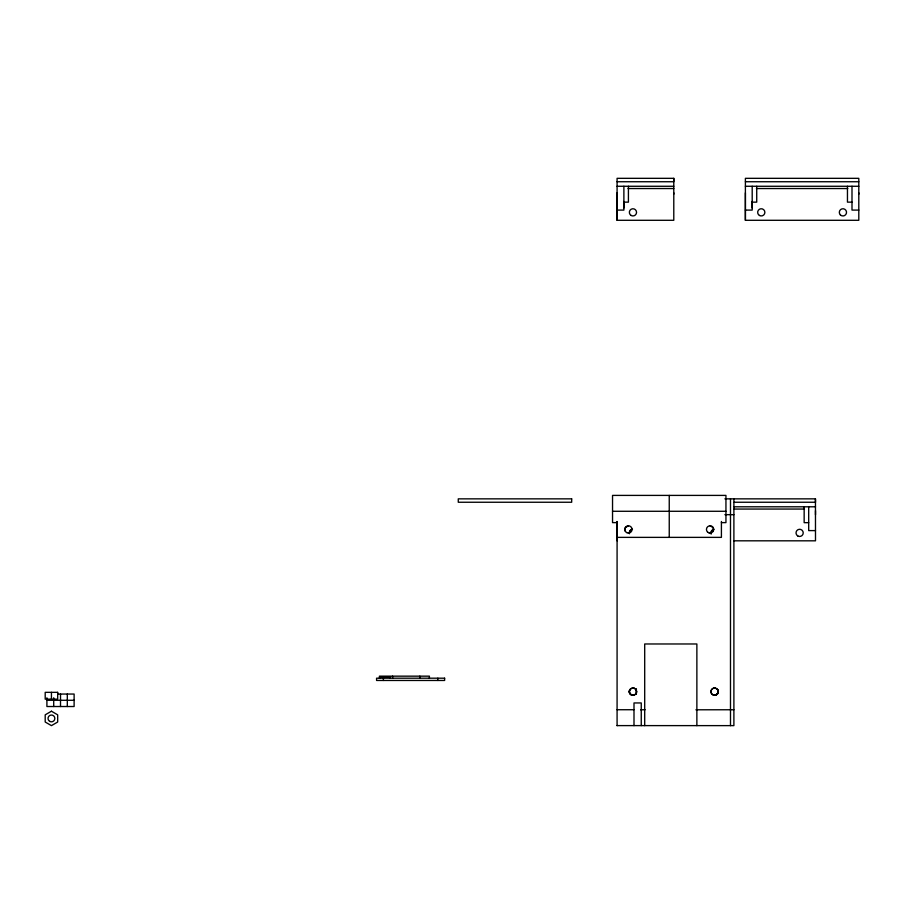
<?xml version="1.0" encoding="UTF-8"?>
<svg xmlns="http://www.w3.org/2000/svg" width="904" height="904" viewBox="0 0 904 904"><rect width="100%" height="100%" fill="white"/><g stroke="black" fill="none" stroke-linecap="round" stroke-linejoin="round"><path stroke-width="1.36" d="M617.082 540.818L617.082 521.597M617.082 220.293L617.082 178.325L673.785 178.325L673.785 220.293L617.082 220.293L617.082 192.823M623.884 207.954L623.884 201.445M745.393 220.293L745.393 178.325L858.8 178.325L858.8 220.293L745.393 220.293L745.393 192.823M752.196 207.954L752.196 201.445M815.498 514.726L815.498 510.624M858.8 194.213L858.8 192.823M629.851 689.775C626.427 696.408 638.744 696.769 636.292 690.306C635.06 686.498 628.574 687.967 629.387 692.08M628.348 533.055L629.286 532.953L630.337 530.365L632.088 529.315A3.627 3.627 0 0 0 629.444 533.744M710.002 525.8L713.177 527.552L713.256 531.179M717.945 692.995C720.194 687.967 711.414 686.057 711.041 691.221C710.228 697.244 720.872 695.617 717.787 689.831M718.183 692.08L718.239 691.65A3.627 3.627 0 0 0 712.793 688.509A3.627 3.627 0 0 0 712.793 694.792A3.627 3.627 0 0 0 718.239 691.65M629.331 532.761L630.732 530.038M718.115 692.588L717.482 693.809M717.787 693.402L716.827 694.487M717.222 694.17L716.024 694.961M630.337 530.365L631.546 529.563M716.42 694.792L714.171 695.221M631.082 529.767L632.45 529.315M713.742 529.348L711.504 530.998L711.109 533.812M628.495 525.8L625.308 527.552L625.24 531.179M713.742 688.057L714.68 687.955M632.653 695.199L633.602 695.153M617.082 181.738L673.785 181.738L673.785 178.325M745.393 181.738L858.8 181.738M617.082 186.269L673.785 186.269M745.393 186.269L858.8 186.269M628.043 188.54L673.785 188.54M756.411 188.54L847.782 188.54M623.884 202.146L628.416 202.146L628.416 186.269M752.196 202.146L756.727 202.146L756.727 186.269M851.997 202.146L847.455 202.146L847.455 186.269M617.082 210.09L623.884 210.09L623.884 186.269M745.393 210.09L752.196 210.09L752.196 186.269M858.8 210.09L851.997 210.09L851.997 186.269M724.884 498.85L815.453 498.85L815.498 540.818L733.901 540.818M734.297 502.251L815.498 502.251L815.453 498.85M734.195 506.794L815.498 506.794M734.195 509.054L804.481 509.054M612.539 511.28L725.946 511.28M724.884 514.658L733.89 514.692M617.082 522.625L612.539 522.625L612.539 495.403L725.946 495.403L725.946 522.625L721.415 522.625M808.696 522.67L804.153 522.67L804.153 506.794M815.498 530.603L808.696 530.603L808.696 506.794M617.082 537.371L721.415 537.371L721.415 521.495M57.788 694.046L74.117 694.046L74.117 706.521L46.906 706.521L46.906 697.786M46.906 700.284L74.117 700.284M617.082 709.73L633.874 709.73M640.586 709.798L645.083 709.73M695.91 709.798L733.89 709.753M617.082 725.607L733.89 725.629L733.89 498.827M709.199 532.953L710.149 533.055M632.879 687.955L633.828 688.057M633.026 695.21L630.438 694.193L629.331 691.583M631.139 694.792L631.082 694.758A3.627 3.627 0 0 0 636.585 691.65L636.585 691.718A3.627 3.627 0 0 0 631.139 688.509A3.627 3.627 0 0 0 631.139 694.792L631.546 694.961M673.785 192.823L673.785 194.202M730.488 498.827L730.488 725.652M696.871 725.629L696.871 643.976L644.699 643.976L644.699 725.629M669.242 495.426L669.242 537.371M641.252 725.629L641.252 702.95L633.998 702.95L633.998 725.629M636.359 688.701L636.359 694.317M617.082 521.495L617.082 725.675M437.83 678.192L437.83 680.463M429.389 678.192L429.389 676.158L379.42 676.158L379.42 678.192M419.818 676.158L419.818 678.192M392.573 676.158L392.596 678.192M389.839 678.192L389.839 676.836L380.313 676.836L380.313 678.192M383.386 676.836L383.386 680.463M67.314 694.046L67.314 706.521M60.511 694.046L60.511 706.521M53.709 697.786L53.709 706.521M51.438 692.34L51.438 699.154M711.12 533.846A3.627 3.627 0 0 1 713.742 529.315M51.438 711.222L45.2 714.827L45.2 722.025L51.438 725.629L57.675 722.025L57.675 714.827L51.438 711.222M571.678 498.85L458.271 498.85L458.271 502.251L571.678 502.251L571.678 498.85M444.632 678.192L376.584 678.192L376.584 680.463L444.632 680.463L444.632 678.192M57.675 692.34L45.2 692.34L45.2 699.154L57.675 699.154L57.675 692.34M759.462 215.468A3.605 3.605 0 0 0 764.874 212.35A3.605 3.605 0 0 0 759.462 209.231A3.605 3.605 0 0 0 759.462 215.468M840.37 214.903A3.605 3.605 0 0 0 846.404 213.287A3.605 3.605 0 0 0 841.986 208.869A3.605 3.605 0 0 0 840.37 214.903M631.15 215.468A3.605 3.605 0 0 0 636.552 212.35A3.605 3.605 0 0 0 631.15 209.231A3.605 3.605 0 0 0 631.15 215.468M797.825 535.993A3.605 3.605 0 0 0 803.227 532.874A3.605 3.605 0 0 0 797.825 529.755A3.605 3.605 0 0 0 797.825 535.993M49.731 721.381A3.401 3.401 0 0 0 54.839 718.431A3.401 3.401 0 0 0 49.731 715.482A3.401 3.401 0 0 0 49.731 721.381M707.561 532.049A3.627 3.627 0 0 0 713.595 530.298A3.627 3.627 0 0 0 709.064 525.947A3.627 3.627 0 0 0 707.561 532.049M626.54 532.535A3.627 3.627 0 0 0 632.043 529.507A3.627 3.627 0 0 0 626.664 526.252A3.627 3.627 0 0 0 626.54 532.535"/></g></svg>
